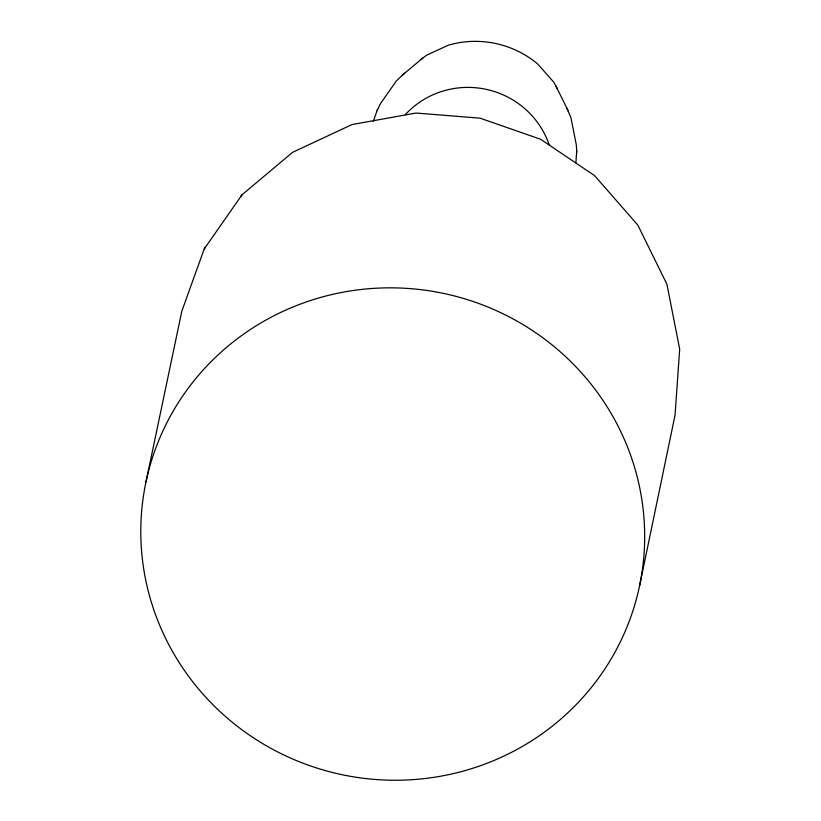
<?xml version="1.0" encoding="UTF-8"?>
<svg xmlns="http://www.w3.org/2000/svg" width="821" height="821" viewBox="0 0 821 821"><rect width="100%" height="100%" fill="white"/><g stroke="black" fill="none" stroke-linecap="round" stroke-linejoin="round"><path stroke-width="1.23" d="M575.86 162.815L576.732 151.074L576.342 145.03L570.954 117.701L566.829 108.095M576.609 152.603L576.732 151.074M145.953 482.05L181.8 311.262L204.213 248.958L242.062 194.751L292.563 152.357L352.004 124.556L416.042 113.041L480.059 118.173L540.7 139.303L594.65 175.684L637.825 225.098L666.929 284.271L679.685 349.13L675.047 415.18L639.528 586.04A252.211 245.941 11.8 0 1 225.416 716.456A252.211 245.941 11.8 0 1 313.273 299.634A252.211 245.941 11.8 0 1 639.528 586.04M377.126 110.568L380.4 103.744L396.358 80.91L404.671 73.202M373.257 121.426L377.629 109.131M204.213 248.958L205.404 247.285M241.005 196.25L242.062 194.751M421.204 59.379L426.294 55.356L448.297 45.217C479.095 36.124 513.258 43.328 537.765 64.069L553.816 82.223L557.213 88.637M401.869 75.542L423.482 57.47M555.889 85.959L568.44 111.369M405.328 114.622A84.891 82.788 11.8 0 1 549.218 144.937"/></g></svg>
